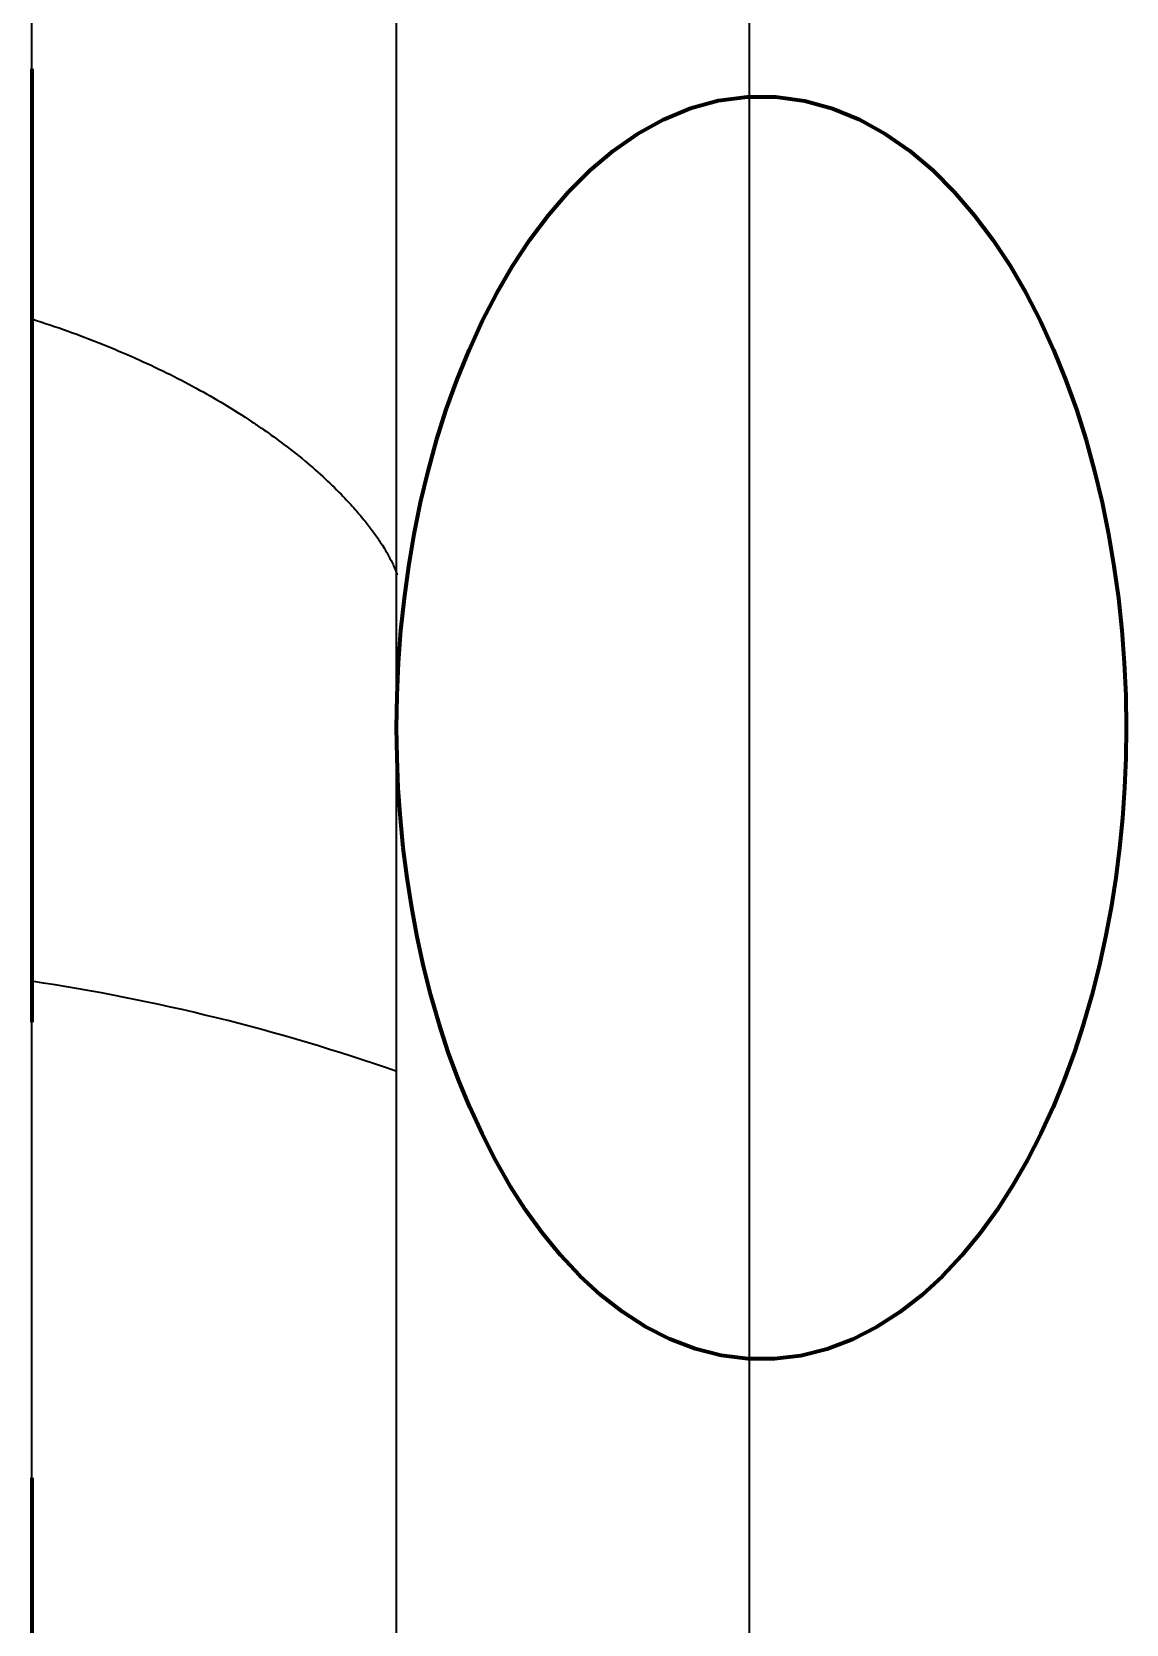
# Model space of a CAD drawing. Extents: x 23 to 417, y 3 to 294.
# Drawn here: x 146.7673 to 147.0073, y 96.4275 to 96.7769 of the extents above; entities that cross this region are included whole.
import ezdxf

# ---------------------------------------------------------------- set-up
doc = ezdxf.new("R2010")
doc.units = 0
doc.linetypes.add('DASHED', pattern=[15, 12, -3])
doc.layers.get('0').update_dxf_attribs({"lineweight": 13})

# ---------------------------------------------------------------- blocks, each defined once
blk = doc.blocks.new('BLOCK4554')
at = {"color": 7, "lineweight": 35}
blk.add_line((31.22, -6.5075), (31.22, -63.5075), dxfattribs=at)
at = {"color": 7, "lineweight": 35, "ltscale": 0.087136}
blk.add_line((30.4333, -14.6552), (30.4333, -11.1697), dxfattribs=at)
at = {"color": 7, "lineweight": 35, "ltscale": 0.0383}
blk.add_line((30.8333, -13.4382), (30.8333, -11.9062), dxfattribs=at)
at = {"color": 7, "lineweight": 35, "ltscale": 0.045038}
blk.add_line((30.8333, -15.0658), (30.8333, -13.2643), dxfattribs=at)
at = {"color": 7, "lineweight": 35}
blk.add_arc((30.1069, -15.8936), 2.2017, 70.7338, 81.4741, dxfattribs=at)
for points, degree, knots in [([(31.6333, -13.4382), (31.6333, -13.3909), (31.631, -13.3437), (31.6263, -13.2966), (31.6082, -13.1762), (31.5734, -13.0603), (31.5453, -12.992), (31.4944, -12.9012), (31.4259, -12.8288), (31.4041, -12.8093), (31.3661, -12.7819), (31.3245, -12.7626), (31.3078, -12.7564), (31.2742, -12.7473), (31.2396, -12.7443), (31.222, -12.7445), (31.1865, -12.7483), (31.1521, -12.7586), (31.1345, -12.7657), (31.0726, -12.7969), (31.019, -12.8459), (30.9852, -12.8883), (30.915, -12.9999), (30.8705, -13.1281), (30.852, -13.2061), (30.8382, -13.3001), (30.834, -13.3948), (30.8335, -13.4093), (30.8333, -13.4237), (30.8333, -13.4382)], 5, [0, 0, 0, 0, 0, 0, 0.334267, 0.334267, 0.334267, 0.861786, 0.861786, 0.861786, 1.082445, 1.082445, 1.082445, 1.22048, 1.22048, 1.22048, 1.35874, 1.35874, 1.35874, 1.504654, 1.504654, 1.504654, 1.90037, 1.90037, 1.90037, 2.468515, 2.468515, 2.468515, 2.570826, 2.570826, 2.570826, 2.570826, 2.570826, 2.570826]), ([(30.4333, -12.9895), (30.4465, -12.9939), (30.4726, -13.0025), (30.5104, -13.0169), (30.5465, -13.0322), (30.5808, -13.0482), (30.6131, -13.065), (30.6444, -13.0828), (30.6681, -13.0979), (30.6889, -13.1119), (30.7085, -13.1261), (30.732, -13.1444), (30.7548, -13.1644), (30.773, -13.1823), (30.7874, -13.1979), (30.7984, -13.2109), (30.8075, -13.2228), (30.8145, -13.2329), (30.8202, -13.2419), (30.8249, -13.25), (30.829, -13.258), (30.8318, -13.2644), (30.8332, -13.2684), (30.8337, -13.2701), (30.8338, -13.2706)], 3, [0, 0, 0, 0, 0.0418894, 0.0822667, 0.1214578, 0.1593502, 0.1958279, 0.2307736, 0.2672623, 0.2799061, 0.3061059, 0.3397306, 0.3693589, 0.3970775, 0.4164029, 0.4330516, 0.4478933, 0.4614197, 0.4698418, 0.479837, 0.4897132, 0.4966566, 0.5008702, 0.5021893, 0.5021893, 0.5021893, 0.5021893]), ([(30.8333, -13.4382), (30.8333, -13.4946), (30.8366, -13.551), (30.8432, -13.607), (30.8661, -13.7331), (30.9081, -13.8531), (30.9382, -13.9175), (30.9878, -13.9956), (31.0516, -14.0566), (31.0676, -14.07), (31.0997, -14.0932), (31.1345, -14.1107), (31.1521, -14.1178), (31.1865, -14.1281), (31.222, -14.1319), (31.2396, -14.1321), (31.2742, -14.1291), (31.3078, -14.12), (31.3245, -14.1138), (31.3948, -14.0812), (31.455, -14.0252), (31.4939, -13.9729), (31.5674, -13.8435), (31.6099, -13.6967), (31.6255, -13.6114), (31.6333, -13.5248), (31.6333, -13.4382)], 5, [0, 0, 0, 0, 0, 0, 0.39863, 0.39863, 0.39863, 0.907996, 0.907996, 0.907996, 1.066395, 1.066395, 1.066395, 1.212309, 1.212309, 1.212309, 1.350569, 1.350569, 1.350569, 1.488604, 1.488604, 1.488604, 1.957528, 1.957528, 1.957528, 2.569953, 2.569953, 2.569953, 2.569953, 2.569953, 2.569953])]:
    blk.add_open_spline(points, degree=degree, knots=knots, dxfattribs=at)
blk = doc.blocks.new('BLOCK4562')
at = {"color": 7, "linetype": 'DASHED', "lineweight": 140, "ltscale": 0.000794619}
blk.add_line((31.1556, -12.7584), (31.1863, -12.75), dxfattribs=at)
at = {"color": 7, "linetype": 'DASHED', "lineweight": 140, "ltscale": 0.000790035}
blk.add_line((31.1863, -12.75), (31.2176, -12.7458), dxfattribs=at)
at = {"color": 7, "linetype": 'DASHED', "lineweight": 140, "ltscale": 0.000791264}
blk.add_line((31.2176, -12.7458), (31.2493, -12.7458), dxfattribs=at)
at = {"color": 7, "linetype": 'DASHED', "lineweight": 140, "ltscale": 0.000789439}
blk.add_line((31.2493, -12.7458), (31.2805, -12.7501), dxfattribs=at)
at = {"color": 7, "linetype": 'DASHED', "lineweight": 140, "ltscale": 0.000795298}
blk.add_line((31.2805, -12.7501), (31.3112, -12.7585), dxfattribs=at)
at = {"color": 7, "linetype": 'DASHED', "lineweight": 140, "ltscale": 0.000809028}
blk.add_line((31.0976, -12.7863), (31.1259, -12.7707), dxfattribs=at)
at = {"color": 7, "linetype": 'DASHED', "lineweight": 140, "ltscale": 0.000803842}
blk.add_line((31.1259, -12.7707), (31.1556, -12.7584), dxfattribs=at)
at = {"color": 7, "linetype": 'DASHED', "lineweight": 140, "ltscale": 0.00080315}
blk.add_line((31.3112, -12.7585), (31.3409, -12.7708), dxfattribs=at)
at = {"color": 7, "linetype": 'DASHED', "lineweight": 140, "ltscale": 0.000808333}
blk.add_line((31.3409, -12.7708), (31.3692, -12.7865), dxfattribs=at)
at = {"color": 7, "linetype": 'DASHED', "lineweight": 140, "ltscale": 0.000817097}
blk.add_line((31.0708, -12.805), (31.0976, -12.7863), dxfattribs=at)
at = {"color": 7, "linetype": 'DASHED', "lineweight": 140, "ltscale": 0.000817054}
blk.add_line((31.3692, -12.7865), (31.396, -12.8052), dxfattribs=at)
at = {"color": 7, "linetype": 'DASHED', "lineweight": 140, "ltscale": 0.00082691}
blk.add_line((31.0455, -12.8264), (31.0708, -12.805), dxfattribs=at)
at = {"color": 7, "linetype": 'DASHED', "lineweight": 140, "ltscale": 0.000826095}
blk.add_line((31.396, -12.8052), (31.4212, -12.8265), dxfattribs=at)
at = {"color": 7, "linetype": 'DASHED', "lineweight": 140, "ltscale": 0.00083643}
blk.add_line((31.0218, -12.85), (31.0455, -12.8264), dxfattribs=at)
at = {"color": 7, "linetype": 'DASHED', "lineweight": 140, "ltscale": 0.000834407}
blk.add_line((31.4212, -12.8265), (31.4448, -12.8501), dxfattribs=at)
at = {"color": 7, "linetype": 'DASHED', "lineweight": 140, "ltscale": 0.000844822}
blk.add_line((30.9998, -12.8756), (31.0218, -12.85), dxfattribs=at)
at = {"color": 7, "linetype": 'DASHED', "lineweight": 140, "ltscale": 0.00084197}
blk.add_line((31.4448, -12.8501), (31.4668, -12.8756), dxfattribs=at)
at = {"color": 7, "linetype": 'DASHED', "lineweight": 140, "ltscale": 0.000851755}
blk.add_line((30.9793, -12.9029), (30.9998, -12.8756), dxfattribs=at)
at = {"color": 7, "linetype": 'DASHED', "lineweight": 140, "ltscale": 0.000849066}
blk.add_line((31.4668, -12.8756), (31.4872, -12.9028), dxfattribs=at)
at = {"color": 7, "linetype": 'DASHED', "lineweight": 140, "ltscale": 0.000857255}
blk.add_line((30.9604, -12.9315), (30.9793, -12.9029), dxfattribs=at)
at = {"color": 7, "linetype": 'DASHED', "lineweight": 140, "ltscale": 0.000855641}
blk.add_line((31.4872, -12.9028), (31.5061, -12.9313), dxfattribs=at)
at = {"color": 7, "linetype": 'DASHED', "lineweight": 140, "ltscale": 0.000861702}
blk.add_line((30.9431, -12.9613), (30.9604, -12.9315), dxfattribs=at)
at = {"color": 7, "linetype": 'DASHED', "lineweight": 140, "ltscale": 0.000861612}
blk.add_line((31.5061, -12.9313), (31.5234, -12.9611), dxfattribs=at)
at = {"color": 7, "linetype": 'DASHED', "lineweight": 140, "ltscale": 0.000865855}
blk.add_line((30.9272, -12.9921), (30.9431, -12.9613), dxfattribs=at)
at = {"color": 7, "linetype": 'DASHED', "lineweight": 140, "ltscale": 0.000866733}
blk.add_line((31.5234, -12.9611), (31.5393, -12.9919), dxfattribs=at)
at = {"color": 7, "linetype": 'DASHED', "lineweight": 140, "ltscale": 0.00087012}
blk.add_line((30.9127, -13.0237), (30.9272, -12.9921), dxfattribs=at)
at = {"color": 7, "linetype": 'DASHED', "lineweight": 140, "ltscale": 0.000871097}
blk.add_line((31.5393, -12.9919), (31.5538, -13.0236), dxfattribs=at)
at = {"color": 7, "linetype": 'DASHED', "lineweight": 140, "ltscale": 0.000873857}
blk.add_line((30.8996, -13.0561), (30.9127, -13.0237), dxfattribs=at)
at = {"color": 7, "linetype": 'DASHED', "lineweight": 140, "ltscale": 0.000874748}
blk.add_line((31.5538, -13.0236), (31.567, -13.056), dxfattribs=at)
at = {"color": 7, "linetype": 'DASHED', "lineweight": 140, "ltscale": 0.000877132}
blk.add_line((30.8878, -13.0891), (30.8996, -13.0561), dxfattribs=at)
at = {"color": 7, "linetype": 'DASHED', "lineweight": 140, "ltscale": 0.000877812}
blk.add_line((31.567, -13.056), (31.5788, -13.0891), dxfattribs=at)
at = {"color": 7, "linetype": 'DASHED', "lineweight": 140, "ltscale": 0.000879915}
blk.add_line((30.8772, -13.1227), (30.8878, -13.0891), dxfattribs=at)
at = {"color": 7, "linetype": 'DASHED', "lineweight": 140, "ltscale": 0.000880367}
blk.add_line((31.5788, -13.0891), (31.5894, -13.1227), dxfattribs=at)
at = {"color": 7, "linetype": 'DASHED', "lineweight": 140, "ltscale": 0.000882259}
blk.add_line((30.8678, -13.1567), (30.8772, -13.1227), dxfattribs=at)
at = {"color": 7, "linetype": 'DASHED', "lineweight": 140, "ltscale": 0.00088256}
blk.add_line((31.5894, -13.1227), (31.5988, -13.1567), dxfattribs=at)
at = {"color": 7, "linetype": 'DASHED', "lineweight": 140, "ltscale": 0.000884245}
blk.add_line((30.8596, -13.1911), (30.8678, -13.1567), dxfattribs=at)
at = {"color": 7, "linetype": 'DASHED', "lineweight": 140, "ltscale": 0.000884441}
blk.add_line((31.5988, -13.1567), (31.607, -13.1911), dxfattribs=at)
at = {"color": 7, "linetype": 'DASHED', "lineweight": 140, "ltscale": 0.000885969}
blk.add_line((30.8525, -13.2258), (30.8596, -13.1911), dxfattribs=at)
at = {"color": 7, "linetype": 'DASHED', "lineweight": 140, "ltscale": 0.000886133}
blk.add_line((31.607, -13.1911), (31.6141, -13.2258), dxfattribs=at)
at = {"color": 7, "linetype": 'DASHED', "lineweight": 140, "ltscale": 0.000887403}
blk.add_line((30.8466, -13.2608), (30.8525, -13.2258), dxfattribs=at)
at = {"color": 7, "linetype": 'DASHED', "lineweight": 140, "ltscale": 0.000887583}
blk.add_line((31.6141, -13.2258), (31.62, -13.2608), dxfattribs=at)
at = {"color": 7, "linetype": 'DASHED', "lineweight": 140, "ltscale": 0.000888633}
blk.add_line((30.8418, -13.2961), (30.8466, -13.2608), dxfattribs=at)
at = {"color": 7, "linetype": 'DASHED', "lineweight": 140, "ltscale": 0.000888728}
blk.add_line((31.62, -13.2608), (31.6248, -13.2961), dxfattribs=at)
at = {"color": 7, "linetype": 'DASHED', "lineweight": 140, "ltscale": 0.000889603}
blk.add_line((30.8381, -13.3314), (30.8418, -13.2961), dxfattribs=at)
at = {"color": 7, "linetype": 'DASHED', "lineweight": 140, "ltscale": 0.00088965}
blk.add_line((31.6248, -13.2961), (31.6285, -13.3315), dxfattribs=at)
at = {"color": 7, "linetype": 'DASHED', "lineweight": 140, "ltscale": 0.000890372}
blk.add_line((30.8354, -13.367), (30.8381, -13.3314), dxfattribs=at)
at = {"color": 7, "linetype": 'DASHED', "lineweight": 140, "ltscale": 0.000890325}
blk.add_line((31.6285, -13.3315), (31.6312, -13.367), dxfattribs=at)
at = {"color": 7, "linetype": 'DASHED', "lineweight": 140, "ltscale": 0.000890881}
blk.add_line((30.8338, -13.4026), (30.8354, -13.367), dxfattribs=at)
at = {"color": 7, "linetype": 'DASHED', "lineweight": 140, "ltscale": 0.000890809}
blk.add_line((31.6312, -13.367), (31.6328, -13.4026), dxfattribs=at)
at = {"color": 7, "linetype": 'DASHED', "lineweight": 140, "ltscale": 0.000891092}
blk.add_line((30.8333, -13.4382), (30.8338, -13.4026), dxfattribs=at)
at = {"color": 7, "linetype": 'DASHED', "lineweight": 140, "ltscale": 0.00089102}
blk.add_line((31.6328, -13.4026), (31.6333, -13.4382), dxfattribs=at)
at = {"color": 7, "linetype": 'DASHED', "lineweight": 140, "ltscale": 0.00082596}
blk.add_line((30.8338, -13.4712), (30.8333, -13.4382), dxfattribs=at)
at = {"color": 7, "linetype": 'DASHED', "lineweight": 140, "ltscale": 0.000825936}
blk.add_line((31.6333, -13.4382), (31.6328, -13.4712), dxfattribs=at)
at = {"color": 7, "linetype": 'DASHED', "lineweight": 140, "ltscale": 0.000825754}
blk.add_line((30.8351, -13.5042), (30.8338, -13.4712), dxfattribs=at)
at = {"color": 7, "linetype": 'DASHED', "lineweight": 140, "ltscale": 0.000825706}
blk.add_line((31.6328, -13.4712), (31.6315, -13.5042), dxfattribs=at)
at = {"color": 7, "linetype": 'DASHED', "lineweight": 140, "ltscale": 0.000825375}
blk.add_line((30.8374, -13.5372), (30.8351, -13.5042), dxfattribs=at)
at = {"color": 7, "linetype": 'DASHED', "lineweight": 140, "ltscale": 0.000825277}
blk.add_line((31.6315, -13.5042), (31.6292, -13.5372), dxfattribs=at)
at = {"color": 7, "linetype": 'DASHED', "lineweight": 140, "ltscale": 0.000824818}
blk.add_line((30.8406, -13.57), (30.8374, -13.5372), dxfattribs=at)
at = {"color": 7, "linetype": 'DASHED', "lineweight": 140, "ltscale": 0.000824647}
blk.add_line((31.6292, -13.5372), (31.626, -13.57), dxfattribs=at)
at = {"color": 7, "linetype": 'DASHED', "lineweight": 140, "ltscale": 0.000824083}
blk.add_line((30.8447, -13.6027), (30.8406, -13.57), dxfattribs=at)
at = {"color": 7, "linetype": 'DASHED', "lineweight": 140, "ltscale": 0.00082387}
blk.add_line((31.626, -13.57), (31.6219, -13.6027), dxfattribs=at)
at = {"color": 7, "linetype": 'DASHED', "lineweight": 140, "ltscale": 0.000823187}
blk.add_line((30.8498, -13.6352), (30.8447, -13.6027), dxfattribs=at)
at = {"color": 7, "linetype": 'DASHED', "lineweight": 140, "ltscale": 0.000822944}
blk.add_line((31.6219, -13.6027), (31.6168, -13.6352), dxfattribs=at)
at = {"color": 7, "linetype": 'DASHED', "lineweight": 140, "ltscale": 0.000822059}
blk.add_line((30.8558, -13.6676), (30.8498, -13.6352), dxfattribs=at)
at = {"color": 7, "linetype": 'DASHED', "lineweight": 140, "ltscale": 0.000821839}
blk.add_line((31.6168, -13.6352), (31.6108, -13.6675), dxfattribs=at)
at = {"color": 7, "linetype": 'DASHED', "lineweight": 140, "ltscale": 0.000820725}
blk.add_line((30.8629, -13.6996), (30.8558, -13.6676), dxfattribs=at)
at = {"color": 7, "linetype": 'DASHED', "lineweight": 140, "ltscale": 0.000820518}
blk.add_line((31.6108, -13.6675), (31.6038, -13.6996), dxfattribs=at)
at = {"color": 7, "linetype": 'DASHED', "lineweight": 140, "ltscale": 0.000819104}
blk.add_line((30.8709, -13.7314), (30.8629, -13.6996), dxfattribs=at)
at = {"color": 7, "linetype": 'DASHED', "lineweight": 140, "ltscale": 0.000819}
blk.add_line((31.6038, -13.6996), (31.5957, -13.7314), dxfattribs=at)
at = {"color": 7, "linetype": 'DASHED', "lineweight": 140, "ltscale": 0.000817362}
blk.add_line((30.8799, -13.7628), (30.8709, -13.7314), dxfattribs=at)
at = {"color": 7, "linetype": 'DASHED', "lineweight": 140, "ltscale": 0.000817198}
blk.add_line((31.5957, -13.7314), (31.5867, -13.7628), dxfattribs=at)
at = {"color": 7, "linetype": 'DASHED', "lineweight": 140, "ltscale": 0.000815489}
blk.add_line((30.89, -13.7939), (30.8799, -13.7628), dxfattribs=at)
at = {"color": 7, "linetype": 'DASHED', "lineweight": 140, "ltscale": 0.000815044}
blk.add_line((31.5867, -13.7628), (31.5766, -13.7938), dxfattribs=at)
at = {"color": 7, "linetype": 'DASHED', "lineweight": 140, "ltscale": 0.000813339}
blk.add_line((30.9012, -13.8244), (30.89, -13.7939), dxfattribs=at)
at = {"color": 7, "linetype": 'DASHED', "lineweight": 140, "ltscale": 0.000812597}
blk.add_line((31.5766, -13.7938), (31.5655, -13.8243), dxfattribs=at)
at = {"color": 7, "linetype": 'DASHED', "lineweight": 140, "ltscale": 0.000810863}
blk.add_line((30.9135, -13.8544), (30.9012, -13.8244), dxfattribs=at)
at = {"color": 7, "linetype": 'DASHED', "lineweight": 140, "ltscale": 0.000809738}
blk.add_line((31.5655, -13.8243), (31.5532, -13.8543), dxfattribs=at)
at = {"color": 7, "linetype": 'DASHED', "lineweight": 140, "ltscale": 0.000807878}
blk.add_line((30.927, -13.8838), (30.9135, -13.8544), dxfattribs=at)
at = {"color": 7, "linetype": 'DASHED', "lineweight": 140, "ltscale": 0.000806648}
blk.add_line((31.5532, -13.8543), (31.5397, -13.8836), dxfattribs=at)
at = {"color": 7, "linetype": 'DASHED', "lineweight": 140, "ltscale": 0.000804284}
blk.add_line((30.9416, -13.9124), (30.927, -13.8838), dxfattribs=at)
at = {"color": 7, "linetype": 'DASHED', "lineweight": 140, "ltscale": 0.000803962}
blk.add_line((31.5397, -13.8836), (31.5251, -13.9122), dxfattribs=at)
at = {"color": 7, "linetype": 'DASHED', "lineweight": 140, "ltscale": 0.00079997}
blk.add_line((30.9575, -13.9402), (30.9416, -13.9124), dxfattribs=at)
at = {"color": 7, "linetype": 'DASHED', "lineweight": 140, "ltscale": 0.000801306}
blk.add_line((31.5251, -13.9122), (31.5091, -13.94), dxfattribs=at)
at = {"color": 7, "linetype": 'DASHED', "lineweight": 140, "ltscale": 0.000795005}
blk.add_line((30.9747, -13.9669), (30.9575, -13.9402), dxfattribs=at)
at = {"color": 7, "linetype": 'DASHED', "lineweight": 140, "ltscale": 0.000797884}
blk.add_line((31.5091, -13.94), (31.4919, -13.9669), dxfattribs=at)
at = {"color": 7, "linetype": 'DASHED', "lineweight": 140, "ltscale": 0.000789289}
blk.add_line((30.9933, -13.9925), (30.9747, -13.9669), dxfattribs=at)
at = {"color": 7, "linetype": 'DASHED', "lineweight": 140, "ltscale": 0.000793447}
blk.add_line((31.4919, -13.9669), (31.4733, -13.9926), dxfattribs=at)
at = {"color": 7, "linetype": 'DASHED', "lineweight": 140, "ltscale": 0.000783007}
blk.add_line((31.0131, -14.0167), (30.9933, -13.9925), dxfattribs=at)
at = {"color": 7, "linetype": 'DASHED', "lineweight": 140, "ltscale": 0.000787584}
blk.add_line((31.4733, -13.9926), (31.4533, -14.017), dxfattribs=at)
at = {"color": 7, "linetype": 'DASHED', "lineweight": 140, "ltscale": 0.00077634}
blk.add_line((31.0344, -14.0394), (31.0131, -14.0167), dxfattribs=at)
at = {"color": 7, "linetype": 'DASHED', "lineweight": 140, "ltscale": 0.000780417}
blk.add_line((31.4533, -14.017), (31.4319, -14.0397), dxfattribs=at)
at = {"color": 7, "linetype": 'DASHED', "lineweight": 140, "ltscale": 0.000769379}
blk.add_line((31.057, -14.0602), (31.0344, -14.0394), dxfattribs=at)
at = {"color": 7, "linetype": 'DASHED', "lineweight": 140, "ltscale": 0.000772103}
blk.add_line((31.4319, -14.0397), (31.4092, -14.0606), dxfattribs=at)
at = {"color": 7, "linetype": 'DASHED', "lineweight": 140, "ltscale": 0.000762002}
blk.add_line((31.081, -14.079), (31.057, -14.0602), dxfattribs=at)
at = {"color": 7, "linetype": 'DASHED', "lineweight": 140, "ltscale": 0.000763194}
blk.add_line((31.4092, -14.0606), (31.3851, -14.0793), dxfattribs=at)
at = {"color": 7, "linetype": 'DASHED', "lineweight": 140, "ltscale": 0.000754281}
blk.add_line((31.1064, -14.0953), (31.081, -14.079), dxfattribs=at)
at = {"color": 7, "linetype": 'DASHED', "lineweight": 140, "ltscale": 0.000754397}
blk.add_line((31.3851, -14.0793), (31.3597, -14.0957), dxfattribs=at)
at = {"color": 7, "linetype": 'DASHED', "lineweight": 140, "ltscale": 0.000748691}
blk.add_line((31.133, -14.109), (31.1064, -14.0953), dxfattribs=at)
at = {"color": 7, "linetype": 'DASHED', "lineweight": 140, "ltscale": 0.000747558}
blk.add_line((31.3597, -14.0957), (31.3331, -14.1093), dxfattribs=at)
at = {"color": 7, "linetype": 'DASHED', "lineweight": 140, "ltscale": 0.000743803}
blk.add_line((31.1608, -14.1197), (31.133, -14.109), dxfattribs=at)
at = {"color": 7, "linetype": 'DASHED', "lineweight": 140, "ltscale": 0.000743307}
blk.add_line((31.3331, -14.1093), (31.3053, -14.1198), dxfattribs=at)
at = {"color": 7, "linetype": 'DASHED', "lineweight": 140, "ltscale": 0.000735468}
blk.add_line((31.1893, -14.127), (31.1608, -14.1197), dxfattribs=at)
at = {"color": 7, "linetype": 'DASHED', "lineweight": 140, "ltscale": 0.00073242}
blk.add_line((31.2184, -14.1307), (31.1893, -14.127), dxfattribs=at)
at = {"color": 7, "linetype": 'DASHED', "lineweight": 140, "ltscale": 0.000733615}
blk.add_line((31.2477, -14.1307), (31.2184, -14.1307), dxfattribs=at)
at = {"color": 7, "linetype": 'DASHED', "lineweight": 140, "ltscale": 0.00073182}
blk.add_line((31.2767, -14.1271), (31.2477, -14.1307), dxfattribs=at)
at = {"color": 7, "linetype": 'DASHED', "lineweight": 140, "ltscale": 0.000735866}
blk.add_line((31.3053, -14.1198), (31.2767, -14.1271), dxfattribs=at)
blk = doc.blocks.new('BLOCK4574')
at = {"color": 7, "linetype": 'DASHED', "lineweight": 140, "ltscale": 0.087136}
blk.add_line((30.4333, -11.1697), (30.4333, -14.6552), dxfattribs=at)

msp = doc.modelspace()

# ---------------------------------------------------------------- block references
at = {"lineweight": 0, "xscale": 0.2, "yscale": 0.2, "zscale": 0.2}
for name in ['BLOCK4554', 'BLOCK4574', 'BLOCK4562']:
    msp.add_blockref(name, (140.68065, 99.31183), dxfattribs=at)

doc.saveas('drawing.dxf')
